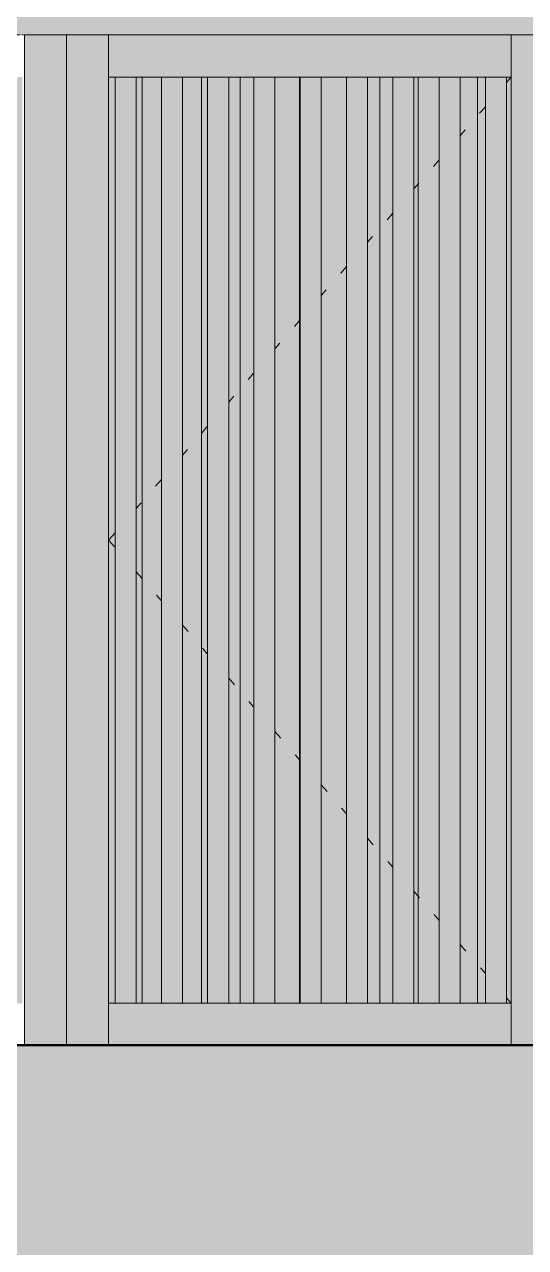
# Model space of a CAD drawing. Header units: millimetres. Extents: x 902415 to 1199587, y -3757 to 35605.
# Drawn here: x 947373 to 948564, y 4720 to 7625 of the extents above; entities that cross this region are included whole.
import ezdxf

# ---------------------------------------------------------------- set-up
doc = ezdxf.new("R2010")
doc.units = ezdxf.units.MM
doc.linetypes.add('AEC_Center', pattern=[24, 12, -4, 4, -4])
doc.linetypes.add('Center', pattern=[178.333333, 20.833333, -52.5, 52.5, -52.5])
for name, color, linetype, lineweight in [('A-DETL', 90, 'Continuous', 18), ('A-DETL-GENF', 92, 'Continuous', 5), ('A-DOOR', 31, 'Continuous', 5), ('A-FLOR-LEVL', 51, 'Continuous', 5), ('A-GENM', 13, 'Continuous', 5), ('A-GLAZ-CWMG', 51, 'Continuous', 5)]:
    doc.layers.add(name, color=color, linetype=linetype, lineweight=lineweight)

# ---------------------------------------------------------------- blocks, each defined once
blk = doc.blocks.new('Rectangular Mullion - 50 x 50mm-V5-North - Grids A')
at = {"layer": 'A-GLAZ-CWMG'}
blk.add_hatch(color=256, dxfattribs=at).paths.add_polyline_path([(983813.4, 5300), (983863.4, 5300), (983863.4, 7500), (983813.4, 7500), (983813.4, 5519.4)])
for p, q in [((983813.4, 7500), (983813.4, 5300)), ((983863.4, 7500), (983863.4, 5300))]:
    blk.add_line(p, q, dxfattribs=at)
blk = doc.blocks.new('Mechanical - Condensers - Mechanical - Condensers-1249279-North - Grids A')
at = {"layer": 'A-GENM'}
h = blk.add_hatch(color=256, dxfattribs=at)
h.paths.add_polyline_path([(950941.9, 5200), (950998.2, 5200), (950998.2, 7500), (950941.9, 7500), (950941.9, 5795.5)])
h.paths.add_polyline_path([(946232, 5200), (946268.2, 5200), (946268.2, 7500), (946232, 7500), (946232, 6807.7)])
h.paths.add_polyline_path([(951048.2, 5200), (951108.2, 5200), (951108.2, 7500), (951048.2, 7500), (951048.2, 5795.5)])
h.paths.add_polyline_path([(950197.7, 5300), (950197.7, 7500), (950168.2, 7500), (950168.2, 5300)])
h.paths.add_polyline_path([(950118.2, 5300), (950118.2, 7500), (950106.6, 7500), (950106.6, 5300)])
h.paths.add_polyline_path([(946446.7, 5300), (946446.7, 7500), (946428.2, 7500), (946428.2, 5300)])
h.paths.add_polyline_path([(949965.6, 5300), (950008.2, 5300), (950008.2, 7500), (949965.6, 7500), (949965.6, 5795.5)])
h.paths.add_polyline_path([(949885.6, 5300), (949898.2, 5300), (949898.2, 7500), (949885.6, 7500), (949885.6, 5795.5)])
h.paths.add_polyline_path([(950828.2, 5300), (950841.9, 5300), (950841.9, 7500), (950828.2, 7500), (950828.2, 5795.5)])
h.paths.add_polyline_path([(950761.9, 5300), (950761.9, 7500), (950718.2, 7500), (950718.2, 5300)])
h.paths.add_polyline_path([(950338.2, 5300), (950338.2, 7500), (950278.2, 7500), (950278.2, 5300)])
h.paths.add_polyline_path([(946538.2, 5300), (946587.7, 5300), (946587.7, 7500), (946538.2, 7500), (946538.2, 6789.7)])
h.paths.add_polyline_path([(949678.2, 5300), (949678.2, 7500), (949655.6, 7500), (949655.6, 5300)])
h.paths.add_polyline_path([(946648.2, 5300), (946708.2, 5300), (946708.2, 7500), (946648.2, 7500), (946648.2, 6783.2)])
h.paths.add_polyline_path([(946778.8, 5300), (946818.2, 5300), (946818.2, 7500), (946778.8, 7500), (946778.8, 5795.5)])
h.paths.add_polyline_path([(946868.2, 5300), (946869.8, 5300), (946868.2, 5795.5)])
h.paths.add_polyline_path([(946919.8, 5300), (946928.2, 5300), (946928.2, 7500), (946919.8, 7500), (946919.8, 5795.5)])
h.paths.add_polyline_path([(946978.2, 5300), (947010.9, 5300), (947010.9, 7500), (946978.2, 7500), (946978.2, 5795.5)])
h.paths.add_polyline_path([(947088.2, 5300), (947148.2, 5300), (947148.2, 7500), (947088.2, 7500), (947088.2, 5795.5)])
h.paths.add_polyline_path([(947201.9, 5300), (947258.2, 5300), (947258.2, 7500), (947201.9, 7500), (947201.9, 5795.5)])
h.paths.add_polyline_path([(947343, 5300), (947368.2, 5300), (947368.2, 7500), (947343, 7500), (947343, 5795.5)])
h.paths.add_polyline_path([(947588.2, 5300), (947588.2, 7500), (947573, 7500), (947573, 5300)])
h.paths.add_polyline_path([(947653, 5300), (947698.2, 5300), (947698.2, 7500), (947653, 7500), (947653, 5795.5)])
h.paths.add_polyline_path([(947808.2, 5300), (947808.2, 7500), (947794, 7500), (947794, 5300)])
h.paths.add_polyline_path([(947858.2, 5300), (947885.1, 5300), (947885.1, 7500), (947858.2, 7500), (947858.2, 5795.5)])
h.paths.add_polyline_path([(947968.2, 5300), (948026.1, 5300), (948026.1, 7500), (947968.2, 7500), (947968.2, 5795.5)])
h.paths.add_polyline_path([(948078.2, 5300), (948138.2, 5300), (948138.2, 7500), (948078.2, 7500), (948078.2, 5795.5)])
h.paths.add_polyline_path([(948217.2, 5300), (948248.2, 5300), (948248.2, 7500), (948217.2, 7500), (948217.2, 5795.5)])
h.paths.add_polyline_path([(948298.2, 5300), (948308.2, 5300), (948308.2, 7500), (948298.2, 7500), (948298.2, 5795.5)])
h.paths.add_polyline_path([(948408.2, 5300), (948449.3, 5300), (948449.3, 7500), (948408.2, 7500), (948408.2, 5795.5)])
h.paths.add_polyline_path([(948518.2, 5300), (948529.3, 5300), (948529.3, 7500), (948518.2, 7500), (948518.2, 5795.5)])
h.paths.add_polyline_path([(948759.3, 5300), (948759.3, 7500), (948738.2, 7500), (948738.2, 5300)])
h.paths.add_polyline_path([(949568.2, 5300), (949568.2, 7500), (949514.5, 7500), (949514.5, 5300)])
h.paths.add_polyline_path([(949458.2, 5300), (949458.2, 7500), (949398.2, 7500), (949398.2, 5300)])
h.paths.add_polyline_path([(949288.2, 5300), (949323.5, 5300), (949323.5, 7500), (949288.2, 7500), (949288.2, 5795.5)])
h.paths.add_polyline_path([(950620.8, 5300), (950620.8, 7500), (950608.2, 7500), (950608.2, 5300)])
h.paths.add_polyline_path([(949238.2, 5300), (949238.2, 7500), (949232.4, 7500), (949232.4, 5300)])
h.paths.add_polyline_path([(949182.4, 5300), (949182.4, 7500), (949178.2, 7500), (949178.2, 5300)])
h.paths.add_polyline_path([(949091.4, 5300), (949128.2, 5300), (949128.2, 7500), (949091.4, 7500), (949091.4, 5795.5)])
h.paths.add_polyline_path([(950558.2, 5300), (950558.2, 7500), (950529.8, 7500), (950529.8, 5300)])
h.paths.add_polyline_path([(949018.2, 5300), (949018.2, 7500), (948958.2, 7500), (948958.2, 5300)])
h.paths.add_polyline_path([(948900.3, 5300), (948900.3, 7500), (948848.2, 7500), (948848.2, 5300)])
h.paths.add_polyline_path([(950448.2, 5300), (950448.2, 7500), (950388.7, 7500), (950388.7, 5300)])
blk = doc.blocks.new('Generic Models 21 - Generic Models 13-2246435-North - Grids A')
at = {"layer": 'A-GENM'}
h = blk.add_hatch(color=256, dxfattribs=at)
h.paths.add_polyline_path([(948358.2, 7600), (948776.9, 7600), (950359.8, 9903.2), (949777.6, 12902.1), (945328.2, 7600), (948298.2, 7600)])
h.paths.add_polyline_path([(971597.8, 7606.6), (956564, 15789.7), (952203, 15790.1), (959565.8, 7609.3), (970915.6, 7606.8)])
h.paths.add_polyline_path([(947148.2, 7650), (946573.9, 7650), (946548, 7653.4), (946523.9, 7663.4), (946503.2, 7679.3), (946487.3, 7700), (946477.3, 7724.1), (946473.9, 7750), (946473.9, 8750), (946477.3, 8775.9), (946487.3, 8800), (946503.2, 8820.7), (946523.9, 8836.6), (946548, 8846.6), (946573.9, 8850), (947573.9, 8850), (947599.8, 8846.6), (947623.9, 8836.6), (947644.6, 8820.7), (947660.5, 8800), (947670.5, 8775.9), (947673.9, 8750), (947673.9, 7749.9), (947670.5, 7724.1), (947660.5, 7700), (947644.6, 7679.3), (947623.9, 7663.4), (947599.8, 7653.4), (947573, 7650), (947198.2, 7650)])
h.paths.add_polyline_path([(964598.6, 7650), (964253.9, 7650), (964228, 7653.4), (964203.9, 7663.4), (964183.2, 7679.3), (964167.3, 7700), (964156.9, 7727.6), (964153.9, 7750), (964153.9, 8750), (964157.3, 8775.9), (964167.3, 8800), (964183.2, 8820.7), (964203.9, 8836.6), (964228, 8846.6), (964253.9, 8850), (965253.9, 8850), (965279.8, 8846.6), (965303.9, 8836.6), (965324.6, 8820.7), (965340.5, 8800), (965350.5, 8775.9), (965353.9, 8750), (965353.9, 7749.9), (965350.5, 7724.1), (965340.5, 7700), (965324.6, 7679.3), (965303.9, 7663.4), (965279.8, 7653.4), (965253.9, 7650), (965125, 7650)])
blk = doc.blocks.new('Curtain_Wall_Batten_Door - Louvre Single Door-V42-North - Grids A')
at = {"layer": 'A-DOOR', "linetype": 'Center'}
for points in [[(947653, 5300), (947653, 7500), (947638.2, 7500), (947638.2, 5300)], [(947794, 5300), (947794, 7500), (947748.2, 7500), (947748.2, 5300), (947753.2, 5300)], [(947918.2, 5300), (947918.2, 7500), (947885.1, 7500), (947885.1, 5300)], [(948217.2, 5300), (948217.2, 7500), (948188.2, 7500), (948188.2, 5300)], [(948358.2, 5300), (948358.2, 7500), (948308.2, 7500), (948308.2, 5300)], [(948468.2, 5300), (948468.2, 7500), (948449.3, 7500), (948449.3, 5300)]]:
    blk.add_hatch(color=256, dxfattribs=at).paths.add_polyline_path(points)
at = {"layer": 'A-DOOR'}
for p, q in [((947653, 5300), (947653, 7500)), ((947794, 5300), (947794, 7500)), ((947885.1, 7500), (947885.1, 5300)), ((948026.1, 7500), (948026.1, 5300)), ((948217.2, 5300), (948217.2, 7500)), ((948308.2, 7500), (948308.2, 5300)), ((948449.3, 7500), (948449.3, 5300))]:
    blk.add_line(p, q, dxfattribs=at)
at = {"layer": 'A-DOOR', "linetype": 'Center'}
for p, q in [((948529.3, 7500), (948518.2, 7487.3)), ((948468.2, 7429.7), (948408.2, 7360.7)), ((948358.2, 7303.2), (948298.2, 7234.2)), ((948248.2, 7176.7), (948188.2, 7107.7)), ((948138.2, 7050.2), (948078.2, 6981.1)), ((948028.2, 6923.6), (947968.2, 6854.6)), ((947918.2, 6797.1), (947858.2, 6728.1)), ((947808.2, 6670.6), (947748.2, 6601.6)), ((947698.2, 6544), (947638.2, 6475)), ((947588.2, 6417.5), (947573, 6400)), ((947573, 6400), (947588.2, 6382.5)), ((947638.2, 6325), (947698.2, 6256)), ((947748.2, 6198.4), (947808.2, 6129.4)), ((947858.2, 6071.9), (947918.2, 6002.9)), ((947968.2, 5945.4), (948028.2, 5876.4)), ((948078.2, 5818.9), (948138.2, 5749.8)), ((948188.2, 5692.3), (948248.2, 5623.3)), ((948298.2, 5565.8), (948358.2, 5496.8)), ((948408.2, 5439.3), (948468.2, 5370.3)), ((948518.2, 5312.7), (948529.3, 5300))]:
    blk.add_line(p, q, dxfattribs=at)
blk = doc.blocks.new('Rectangular Mullion - 100 x 100mm-1674793-North - Grids A')
at = {"layer": 'A-GLAZ-CWMG'}
blk.add_hatch(color=256, dxfattribs=at).paths.add_polyline_path([(969998.2, 7500), (970028.2, 7500), (970028.2, 7600), (969071.9, 7600), (969073.2, 7500), (969948.2, 7500)])
for p, q in [((969071.9, 7500), (969071.9, 7600)), ((970028.2, 7600), (969071.9, 7600)), ((970028.2, 7600), (970028.2, 7500)), ((970028.2, 7500), (969071.9, 7500))]:
    blk.add_line(p, q, dxfattribs=at)
blk = doc.blocks.new('Rectangular Mullion - 100 x 100mm-1674794-North - Grids A')
at = {"layer": 'A-GLAZ-CWMG'}
blk.add_hatch(color=256, dxfattribs=at).paths.add_polyline_path([(969071.9, 5200), (970028.2, 5200), (970028.2, 5300), (969071.9, 5300), (969071.9, 5243.4)])
for p, q in [((969071.9, 5200), (969071.9, 5300)), ((969071.9, 5300), (970028.2, 5300)), ((970028.2, 5300), (970028.2, 5200))]:
    blk.add_line(p, q, dxfattribs=at)
blk = doc.blocks.new('Rectangular Mullion - 100 x 100mm-1677029-North - Grids A')
at = {"layer": 'A-GLAZ-CWMG'}
blk.add_hatch(color=256, dxfattribs=at).paths.add_polyline_path([(969071.9, 5200), (969071.9, 7600), (968971.9, 7600), (968971.9, 5200)])
for p, q in [((968971.9, 7600), (969071.9, 7600)), ((968971.9, 7600), (968971.9, 5200)), ((969071.9, 7600), (969071.9, 5200))]:
    blk.add_line(p, q, dxfattribs=at)
blk = doc.blocks.new('Rectangular Mullion - 100 x 100mm-1677030-North - Grids A')
at = {"layer": 'A-GLAZ-CWMG'}
blk.add_hatch(color=256, dxfattribs=at).paths.add_polyline_path([(970126, 5200), (970128.2, 5200), (970126, 7600), (970028.2, 7600), (970028.2, 5200)])
for p, q in [((970028.2, 7600), (970128.2, 7600)), ((970028.2, 5200), (970028.2, 7600)), ((970128.2, 5200), (970128.2, 7600))]:
    blk.add_line(p, q, dxfattribs=at)
blk = doc.blocks.new('Rectangular Mullion - 100 x 100mm-1765060-North - Grids A')
at = {"layer": 'A-GLAZ-CWMG'}
blk.add_hatch(color=256, dxfattribs=at).paths.add_polyline_path([(998552.6, 5200), (998575.9, 5200), (998575.9, 7600), (998475.9, 7599.6), (998475.9, 5200), (998527.1, 5200)])
for p, q in [((998475.9, 7600), (998575.9, 7600)), ((998475.9, 7600), (998475.9, 5200)), ((998575.9, 5200), (998575.9, 7600))]:
    blk.add_line(p, q, dxfattribs=at)

msp = doc.modelspace()

# ---------------------------------------------------------------- hatches: boundary and pattern name
at = {"layer": 'A-DETL-GENF'}
msp.add_hatch(color=7, dxfattribs=at).paths.add_polyline_path([(911282.2, 275.1), (1031734.5, 275.1), (1031734.5, 275.1), (1034503.4, 275.1), (1034503.4, 275.1), (1043561.4, 275.1), (1043561.4, 5200), (911282.2, 5200), (911282.2, 2942.3)])

# ---------------------------------------------------------------- linework, layer by layer
at = {"layer": 'A-DETL', "lineweight": 50}
msp.add_line((1043561.4, 5200), (911282.2, 5200), dxfattribs=at)
at = {"layer": 'A-FLOR-LEVL', "linetype": 'AEC_Center'}
for p, q in [((903214.7, 7600), (1037708.1, 7600)), ((903214.7, 5200), (1037708.1, 5200))]:
    msp.add_line(p, q, dxfattribs=at)

# ---------------------------------------------------------------- block references
at = {"layer": 'A-DOOR', "linetype": 'Center'}
msp.add_blockref('Curtain_Wall_Batten_Door - Louvre Single Door-V42-North - Grids A', (0, 0), dxfattribs=at)
at = {"layer": 'A-GENM'}
for name in ['Generic Models 21 - Generic Models 13-2246435-North - Grids A', 'Mechanical - Condensers - Mechanical - Condensers-1249279-North - Grids A']:
    msp.add_blockref(name, (0, 0), dxfattribs=at)
at = {"layer": 'A-GLAZ-CWMG'}
for name, p in [('Rectangular Mullion - 100 x 100mm-1765060-North - Grids A', (-51103, 0)), ('Rectangular Mullion - 100 x 100mm-1677029-North - Grids A', (-21498.9, 0)), ('Rectangular Mullion - 100 x 100mm-1674793-North - Grids A', (-21498.9, 0)), ('Rectangular Mullion - 100 x 100mm-1677030-North - Grids A', (-21498.9, 0)), ('Rectangular Mullion - 50 x 50mm-V5-North - Grids A', (-36225.2, 0)), ('Rectangular Mullion - 50 x 50mm-V5-North - Grids A', (-36115.2, 0)), ('Rectangular Mullion - 50 x 50mm-V5-North - Grids A', (-36005.2, 0)), ('Rectangular Mullion - 50 x 50mm-V5-North - Grids A', (-35895.2, 0)), ('Rectangular Mullion - 50 x 50mm-V5-North - Grids A', (-35785.2, 0)), ('Rectangular Mullion - 50 x 50mm-V5-North - Grids A', (-35675.2, 0)), ('Rectangular Mullion - 50 x 50mm-V5-North - Grids A', (-35565.2, 0)), ('Rectangular Mullion - 50 x 50mm-V5-North - Grids A', (-35455.2, 0)), ('Rectangular Mullion - 50 x 50mm-V5-North - Grids A', (-35345.2, 0)), ('Rectangular Mullion - 100 x 100mm-1674794-North - Grids A', (-21498.9, 0))]:
    msp.add_blockref(name, p, dxfattribs=at)

doc.saveas('drawing.dxf')
